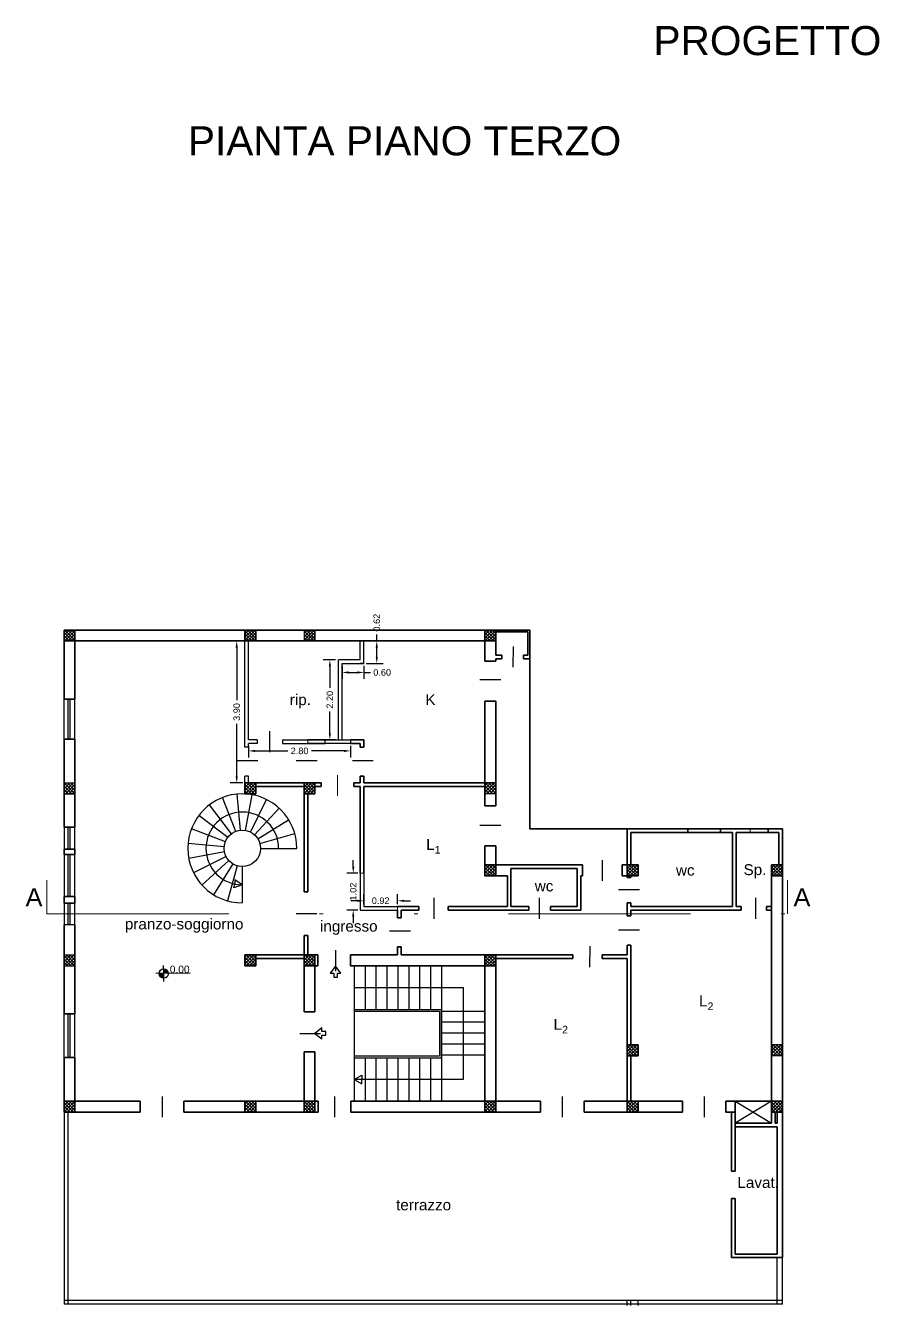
# Model space of a CAD drawing. Header units: millimetres. Extents: x 47.7 to 138, y 28.9 to 102.3.
# Drawn here: x 98.76 to 122.26, y 28.86 to 64.06 of the extents above; entities that cross this region are included whole.
import ezdxf

# ---------------------------------------------------------------- set-up
doc = ezdxf.new("R2010")
doc.units = ezdxf.units.MM
doc.linetypes.add('0-A3', pattern=[0.625, 0.25, -0.125, 0, -0.125, 0, -0.125])
doc.layers.add('-- RICOSTRUZIONE', color=7, linetype='Continuous', lineweight=30, true_color=0xdbdb00)
doc.layers.add('-- STATO DI FATTO', color=7, linetype='Continuous', lineweight=18)
doc.layers.add('Progetto (come stato di fatto)', color=1, linetype='Continuous', lineweight=35)
doc.layers.add('come da catastale', color=7, linetype='Continuous')
doc.styles.get("Standard").update_dxf_attribs({"font": 'arial.ttf'})
doc.dimstyles.get("Standard").update_dxf_attribs({"dimtxt": 0.18, "dimasz": 0.18, "dimexe": 0.18, "dimexo": 0.0625, "dimgap": 0.09, "dimtad": 0, "dimzin": 0, "dimdsep": 46, "dimtxsty": 'Standard', "dimcen": 0.09, "dimadec": 0, "dimazin": 0, "dimtfac": 1, "dimtofl": 0, "dimtmove": 0, "dimatfit": 3, "dimfxl": 0.3, "dimfxlon": 1, "dimtolj": 1, "dimtzin": 0, "dimarcsym": 0})
pattern_1 = [(315, (65.76972, 93.806665), (0.04490128, 0.04490128), []), (45, (65.76972, 93.806665), (-0.04490128, 0.04490128), [])]
pattern_2 = [(0, (0, 0), (0, 6.985), [5.08, -1.905]), (90, (0, 0), (-6.985, 4e-16), [5.08, -1.905])]

# ---------------------------------------------------------------- blocks, each defined once
blk = doc.blocks.new('*D325')
at = {"layer": '-- STATO DI FATTO', "color": 0, "lineweight": -2, "transparency": 16777216}
for p, q in [((104.738, 47.132), (104.394, 47.132)), ((104.574, 46.952), (104.574, 45.504)), ((104.574, 43.408), (104.574, 44.857)), ((104.738, 43.228), (104.394, 43.228))]:
    blk.add_line(p, q, dxfattribs=at)
at = {"layer": '-- STATO DI FATTO', "color": 0, "transparency": 16777216}
for points in [[(104.544, 46.952), (104.604, 46.952), (104.574, 47.132)], [(104.544, 43.408), (104.604, 43.408), (104.574, 43.228)]]:
    blk.add_solid(points, dxfattribs=at)
at = {"layer": 'Defpoints', "color": 0, "transparency": 16777216}
for p in [(104.574, 47.132), (104.801, 47.132), (104.801, 43.228)]:
    blk.add_point(p, dxfattribs=at)
at = {"layer": '-- STATO DI FATTO', "color": 0, "transparency": 16777216, "insert": (104.574, 45.18), "char_height": 0.18, "attachment_point": 5, "rotation": 90}
blk.add_mtext('\\A1;3.90', dxfattribs=at)
blk = doc.blocks.new('*D326')
at = {"layer": '-- STATO DI FATTO', "color": 0, "lineweight": -2, "transparency": 16777216}
for p, q in [((104.901, 44.252), (104.901, 43.929)), ((105.081, 44.109), (105.978, 44.109)), ((107.526, 44.109), (106.628, 44.109)), ((107.706, 44.252), (107.706, 43.929))]:
    blk.add_line(p, q, dxfattribs=at)
at = {"layer": '-- STATO DI FATTO', "color": 0, "transparency": 16777216}
for points in [[(105.081, 44.139), (105.081, 44.079), (104.901, 44.109)], [(107.526, 44.139), (107.526, 44.079), (107.706, 44.109)]]:
    blk.add_solid(points, dxfattribs=at)
at = {"layer": 'Defpoints', "color": 0, "transparency": 16777216}
for p in [(104.901, 44.315), (107.706, 44.315), (107.706, 44.109)]:
    blk.add_point(p, dxfattribs=at)
at = {"layer": '-- STATO DI FATTO', "color": 0, "transparency": 16777216, "insert": (106.303, 44.109), "char_height": 0.18, "attachment_point": 5}
blk.add_mtext('\\A1;2.80', dxfattribs=at)
blk = doc.blocks.new('*D327')
at = {"layer": '-- STATO DI FATTO', "color": 0, "lineweight": -2, "transparency": 16777216}
for p, q in [((107.293, 46.615), (106.956, 46.615)), ((107.136, 46.435), (107.136, 45.84)), ((107.136, 44.595), (107.136, 45.19)), ((107.293, 44.415), (106.956, 44.415))]:
    blk.add_line(p, q, dxfattribs=at)
at = {"layer": '-- STATO DI FATTO', "color": 0, "transparency": 16777216}
for points in [[(107.106, 46.435), (107.166, 46.435), (107.136, 46.615)], [(107.106, 44.595), (107.166, 44.595), (107.136, 44.415)]]:
    blk.add_solid(points, dxfattribs=at)
at = {"layer": 'Defpoints', "color": 0, "transparency": 16777216}
for p in [(107.136, 46.615), (107.356, 46.615), (107.356, 44.415)]:
    blk.add_point(p, dxfattribs=at)
at = {"layer": '-- STATO DI FATTO', "color": 0, "transparency": 16777216, "insert": (107.136, 45.515), "char_height": 0.18, "attachment_point": 5, "rotation": 90}
blk.add_mtext('\\A1;2.20', dxfattribs=at)
blk = doc.blocks.new('*D328')
at = {"layer": '-- STATO DI FATTO', "color": 0, "lineweight": -2, "transparency": 16777216}
for p, q in [((107.472, 46.452), (107.472, 46.087)), ((107.652, 46.267), (107.892, 46.267)), ((108.072, 46.452), (108.072, 46.087)), ((108.072, 46.267), (108.252, 46.267))]:
    blk.add_line(p, q, dxfattribs=at)
at = {"layer": '-- STATO DI FATTO', "color": 0, "transparency": 16777216}
for points in [[(107.652, 46.297), (107.652, 46.237), (107.472, 46.267)], [(107.892, 46.297), (107.892, 46.237), (108.072, 46.267)]]:
    blk.add_solid(points, dxfattribs=at)
at = {"layer": 'Defpoints', "color": 0, "transparency": 16777216}
for p in [(107.472, 46.515), (108.072, 46.515), (108.072, 46.267)]:
    blk.add_point(p, dxfattribs=at)
at = {"layer": '-- STATO DI FATTO', "color": 0, "transparency": 16777216, "insert": (108.575, 46.267), "char_height": 0.18, "attachment_point": 5}
blk.add_mtext('\\A1;0.60', dxfattribs=at)
blk = doc.blocks.new('*D329')
at = {"layer": '-- STATO DI FATTO', "color": 0, "lineweight": -2, "transparency": 16777216}
for p, q in [((108.427, 47.132), (108.427, 47.312)), ((108.134, 47.132), (108.607, 47.132)), ((108.427, 46.695), (108.427, 46.952)), ((108.134, 46.515), (108.607, 46.515))]:
    blk.add_line(p, q, dxfattribs=at)
at = {"layer": '-- STATO DI FATTO', "color": 0, "transparency": 16777216}
for points in [[(108.397, 46.952), (108.457, 46.952), (108.427, 47.132)], [(108.397, 46.695), (108.457, 46.695), (108.427, 46.515)]]:
    blk.add_solid(points, dxfattribs=at)
at = {"layer": 'Defpoints', "color": 0, "transparency": 16777216}
for p in [(108.072, 47.132), (108.427, 47.132), (108.072, 46.515)]:
    blk.add_point(p, dxfattribs=at)
at = {"layer": '-- STATO DI FATTO', "color": 0, "transparency": 16777216, "insert": (108.427, 47.635), "char_height": 0.18, "attachment_point": 5, "rotation": 90}
blk.add_mtext('\\A1;0.62', dxfattribs=at)
blk = doc.blocks.new('*D330')
at = {"layer": '-- STATO DI FATTO', "color": 0, "lineweight": -2, "transparency": 16777216}
for p, q in [((107.779, 40.928), (107.779, 41.108)), ((107.909, 40.748), (107.599, 40.748)), ((107.909, 39.732), (107.599, 39.732)), ((107.779, 39.552), (107.779, 39.372))]:
    blk.add_line(p, q, dxfattribs=at)
at = {"layer": '-- STATO DI FATTO', "color": 0, "transparency": 16777216}
for points in [[(107.749, 40.928), (107.809, 40.928), (107.779, 40.748)], [(107.749, 39.552), (107.809, 39.552), (107.779, 39.732)]]:
    blk.add_solid(points, dxfattribs=at)
at = {"layer": 'Defpoints', "color": 0, "transparency": 16777216}
for p in [(107.972, 40.748), (107.779, 39.732), (107.972, 39.732)]:
    blk.add_point(p, dxfattribs=at)
at = {"layer": '-- STATO DI FATTO', "color": 0, "transparency": 16777216, "insert": (107.779, 40.24), "char_height": 0.18, "attachment_point": 5, "rotation": 90}
blk.add_mtext('\\A1;1.02', dxfattribs=at)
blk = doc.blocks.new('*D331')
at = {"layer": '-- STATO DI FATTO', "color": 0, "lineweight": -2, "transparency": 16777216}
for p, q in [((108.072, 39.895), (108.072, 40.167)), ((108.997, 39.895), (108.997, 40.167)), ((107.892, 39.987), (107.712, 39.987)), ((109.177, 39.987), (109.357, 39.987))]:
    blk.add_line(p, q, dxfattribs=at)
at = {"layer": '-- STATO DI FATTO', "color": 0, "transparency": 16777216}
for points in [[(107.892, 40.017), (107.892, 39.957), (108.072, 39.987)], [(109.177, 40.017), (109.177, 39.957), (108.997, 39.987)]]:
    blk.add_solid(points, dxfattribs=at)
at = {"layer": 'Defpoints', "color": 0, "transparency": 16777216}
for p in [(108.072, 39.832), (108.997, 39.987), (108.997, 39.832)]:
    blk.add_point(p, dxfattribs=at)
at = {"layer": '-- STATO DI FATTO', "color": 0, "transparency": 16777216, "insert": (108.534, 39.987), "char_height": 0.18, "attachment_point": 5}
blk.add_mtext('\\A1;0.92', dxfattribs=at)

msp = doc.modelspace()

# ---------------------------------------------------------------- hatches: boundary and pattern name
at = {"layer": '-- RICOSTRUZIONE'}
h = msp.add_hatch(dxfattribs=at)
h.set_pattern_fill('ANGLE', color=256)
h.set_pattern_definition(pattern_2)
h.paths.add_polyline_path([(104.901, 44.415), (104.901, 47.132), (104.801, 47.132), (104.801, 44.213), (104.901, 44.213), (104.901, 44.315), (105.132, 44.315), (105.132, 44.415)])
h.paths.add_polyline_path([(105.832, 44.415), (105.832, 44.315), (106.527, 44.315), (107.006, 44.315), (107.006, 44.415), (106.527, 44.415)])
h.paths.add_polyline_path([(107.372, 44.415), (107.472, 44.415), (107.472, 46.515), (108.072, 46.515), (108.072, 47.132), (107.972, 47.132), (107.972, 46.615), (107.372, 46.615)])
h = msp.add_hatch(dxfattribs=at)
h.set_pattern_fill('ANGLE')
h.set_pattern_definition(pattern_2)
h.paths.add_polyline_path([(105.132, 44.415), (104.901, 44.415), (104.901, 47.132), (104.801, 47.132), (104.801, 44.213), (104.901, 44.213), (104.901, 44.315), (105.132, 44.315)])
h.paths.add_polyline_path([(104.901, 43.413), (104.801, 43.413), (104.801, 43.228), (104.901, 43.228)])
h.paths.add_polyline_path([(107.706, 44.415), (107.006, 44.415), (107.006, 44.315), (107.706, 44.315)])
h.paths.add_polyline_path([(106.527, 44.415), (105.832, 44.415), (105.832, 44.315), (106.527, 44.315)])
h.paths.add_polyline_path([(107.472, 46.515), (108.072, 46.515), (108.072, 47.132), (107.972, 47.132), (107.972, 46.615), (107.372, 46.615), (107.372, 44.415), (107.472, 44.415)])
h = msp.add_hatch(dxfattribs=at)
h.set_pattern_fill('ANGLE', color=256)
h.set_pattern_definition(pattern_2)
h.paths.add_polyline_path([(104.901, 47.132), (104.801, 47.132), (104.801, 44.213), (104.901, 44.213), (104.901, 44.315), (105.132, 44.315), (105.132, 44.415), (104.901, 44.415)])
h.paths.add_polyline_path([(106.527, 44.415), (105.832, 44.415), (105.832, 44.315), (106.527, 44.315)])
h.paths.add_polyline_path([(107.706, 44.415), (107.006, 44.415), (107.006, 44.315), (107.706, 44.315)])
h.paths.add_polyline_path([(107.472, 46.515), (108.072, 46.515), (108.072, 47.132), (107.972, 47.132), (107.972, 46.615), (107.372, 46.615), (107.372, 44.415), (107.472, 44.415)])
h = msp.add_hatch(dxfattribs=at)
h.set_pattern_fill('ANGLE', color=256)
h.set_pattern_definition(pattern_2)
h.paths.add_polyline_path([(107.706, 44.315), (107.706, 44.415), (107.006, 44.415), (107.006, 44.315)])
h = msp.add_hatch(dxfattribs=at)
h.set_pattern_fill('ANGLE', color=256)
h.set_pattern_definition(pattern_2)
h.paths.add_polyline_path([(104.901, 43.413), (104.801, 43.413), (104.801, 43.228), (104.901, 43.228)])
h = msp.add_hatch(dxfattribs=at)
h.set_pattern_fill('ANGLE', color=256)
h.set_pattern_definition(pattern_2)
h.paths.add_polyline_path([(104.801, 43.228), (104.901, 43.228), (104.901, 43.413), (104.801, 43.413)])
h = msp.add_hatch(dxfattribs=at)
h.set_pattern_fill('ANGLE', color=256)
h.set_pattern_definition(pattern_2)
h.paths.add_polyline_path([(108.072, 40.748), (107.972, 40.748), (107.972, 39.732), (108.997, 39.732), (108.997, 39.832), (108.072, 39.832)])
h = msp.add_hatch(dxfattribs=at)
h.set_pattern_fill('ANGLE', color=256)
h.set_pattern_definition(pattern_2)
h.paths.add_polyline_path([(108.072, 40.748), (107.972, 40.748), (107.972, 39.732), (108.997, 39.732), (108.997, 39.832), (108.072, 39.832)])
at = {"layer": 'come da catastale'}
h = msp.add_hatch(dxfattribs=at)
h.set_pattern_fill('ANSI37', color=256, scale=0.02, angle=-90)
h.paths.add_polyline_path([(115.616, 34.172), (115.616, 34.472), (115.316, 34.472), (115.316, 34.172)])
h.paths.add_polyline_path([(106.427, 38.498), (106.427, 38.198), (106.727, 38.198), (106.727, 38.498)])
h.paths.add_polyline_path([(106.427, 34.472), (106.427, 34.172), (106.727, 34.172), (106.727, 34.472)])
h.paths.add_polyline_path([(106.727, 42.928), (106.727, 43.228), (106.427, 43.228), (106.427, 42.928)])
h.paths.add_polyline_path([(104.801, 43.228), (104.801, 42.928), (105.101, 42.928), (105.101, 43.228)])
h.paths.add_polyline_path([(105.101, 38.498), (104.801, 38.498), (104.801, 38.198), (105.101, 38.198)])
h.paths.add_polyline_path([(105.101, 34.472), (104.801, 34.472), (104.801, 34.172), (105.101, 34.172)])
h.paths.add_polyline_path([(104.801, 47.432), (104.801, 47.132), (105.101, 47.132), (105.101, 47.432)])
h.paths.add_polyline_path([(106.427, 47.132), (106.727, 47.132), (106.727, 47.432), (106.427, 47.432)])
h.paths.add_polyline_path([(99.824, 47.432), (99.824, 47.132), (100.124, 47.132), (100.124, 47.432)])
h.paths.add_polyline_path([(100.124, 43.228), (99.824, 43.228), (99.824, 42.928), (100.124, 42.928)])
h.paths.add_polyline_path([(99.824, 38.498), (99.824, 38.198), (100.124, 38.198), (100.124, 38.498)])
h.paths.add_polyline_path([(99.824, 34.172), (100.124, 34.172), (100.124, 34.472), (99.824, 34.472)])
h.paths.add_polyline_path([(111.402, 43.228), (111.402, 42.928), (111.702, 42.928), (111.702, 43.228)])
h = msp.add_hatch(dxfattribs=at)
h.set_pattern_fill('ANSI37', color=256, scale=0.02, angle=-90)
h.set_pattern_definition(pattern_1)
h.paths.add_polyline_path([(111.702, 38.498), (111.402, 38.498), (111.402, 38.198), (111.702, 38.198)])
h.paths.add_polyline_path([(111.702, 40.973), (111.402, 40.973), (111.402, 40.669), (111.702, 40.669)])
h.paths.add_polyline_path([(111.402, 47.432), (111.402, 47.132), (111.702, 47.132), (111.702, 47.432)])
h = msp.add_hatch(dxfattribs=at)
h.set_pattern_fill('ANSI37', color=256, scale=0.02, angle=-90)
h.paths.add_polyline_path([(115.316, 35.724), (115.616, 35.724), (115.616, 36.024), (115.316, 36.024)])
h.paths.add_polyline_path([(115.316, 40.973), (115.316, 40.669), (115.616, 40.669), (115.616, 40.973)])
h.paths.add_polyline_path([(119.29, 40.973), (119.29, 40.669), (119.59, 40.669), (119.59, 40.973)])
h.paths.add_polyline_path([(119.29, 36.024), (119.29, 35.724), (119.59, 35.724), (119.59, 36.024)])
h.paths.add_polyline_path([(119.29, 34.472), (119.29, 34.172), (119.59, 34.172), (119.59, 34.472)])
h = msp.add_hatch(dxfattribs=at)
h.set_pattern_fill('ANSI37', color=256, scale=0.02, angle=-90)
h.set_pattern_definition(pattern_1)
h.paths.add_polyline_path([(111.702, 34.172), (111.702, 34.472), (111.402, 34.472), (111.402, 34.172)])
at = {"layer": 'Progetto (come stato di fatto)', "lineweight": 25}
h = msp.add_hatch(color=7, dxfattribs=at)
h.dxf.hatch_style = 1
h.paths.add_polyline_path([(102.565, 37.985), (102.693, 37.986, 0.415479), (102.563, 38.114)])
h.paths.add_polyline_path([(102.565, 37.985), (102.436, 37.984, 0.415479), (102.566, 37.857)])

# ---------------------------------------------------------------- linework, layer by layer
at = {"layer": '-- RICOSTRUZIONE'}
for p, q in [((104.801, 44.213), (104.801, 47.132)), ((104.901, 44.415), (104.901, 47.132)), ((107.972, 46.615), (107.972, 47.132)), ((108.072, 46.515), (108.072, 47.132)), ((107.372, 44.415), (107.372, 46.615)), ((107.972, 46.615), (107.372, 46.615)), ((107.472, 44.415), (107.472, 46.515)), ((107.472, 46.515), (108.072, 46.515)), ((108.072, 46.515), (107.972, 46.515)), ((105.132, 44.415), (104.901, 44.415)), ((105.132, 44.415), (105.132, 44.315)), ((105.475, 44.652), (105.474, 44.078)), ((105.832, 44.415), (105.832, 44.315)), ((105.832, 44.415), (106.527, 44.415)), ((104.901, 44.213), (104.801, 44.213)), ((104.901, 44.213), (104.901, 44.315)), ((105.132, 44.315), (104.901, 44.315)), ((105.832, 44.315), (106.527, 44.315)), ((104.584, 43.849), (105.158, 43.848)), ((104.801, 43.228), (104.801, 43.413)), ((104.901, 43.413), (104.801, 43.413)), ((104.901, 43.228), (104.901, 43.413)), ((104.426, 41.828), (103.823, 42.626)), ((104.546, 41.895), (104.185, 42.827)), ((104.681, 41.926), (104.589, 42.922)), ((104.819, 41.92), (105.003, 42.903)), ((104.95, 41.876), (105.396, 42.771)), ((104.328, 41.73), (103.53, 42.332)), ((105.064, 41.798), (105.738, 42.537)), ((104.261, 41.609), (103.328, 41.97)), ((105.152, 41.692), (106.002, 42.218)), ((104.229, 41.475), (103.233, 41.567)), ((105.208, 41.565), (106.17, 41.839)), ((104.235, 41.337), (103.253, 41.153)), ((104.279, 41.206), (103.384, 40.76)), ((105.227, 41.428), (106.227, 41.428)), ((104.357, 41.092), (103.618, 40.418)), ((104.464, 41.003), (103.937, 40.153)), ((104.59, 40.948), (104.316, 39.986)), ((104.727, 40.928), (104.727, 39.928)), ((104.727, 40.928), (104.727, 39.928)), ((104.727, 40.428), (104.52, 40.559)), ((104.52, 40.559), (104.52, 40.45)), ((107.972, 40.748), (107.972, 39.732)), ((108.072, 40.748), (108.072, 39.832)), ((104.497, 40.344), (104.52, 40.45)), ((104.727, 40.428), (104.497, 40.344)), ((108.072, 39.832), (108.997, 39.832)), ((107.972, 39.732), (108.997, 39.732))]:
    msp.add_line(p, q, dxfattribs=at)
msp.add_lwpolyline([(107.006, 44.415), (107.706, 44.415), (107.706, 44.315), (107.006, 44.315)], close=True, dxfattribs=at)
msp.add_circle((104.727, 41.428), 0.5, dxfattribs=at)
for radius in [1.5, 1]:
    msp.add_arc((104.727, 41.428), radius, 0, 270, dxfattribs=at)
at = {"layer": '-- STATO DI FATTO'}
for p, q in [((106.527, 44.415), (106.527, 44.315)), ((107.349, 42.875), (107.349, 43.445)), ((111.402, 42.928), (111.702, 42.928)), ((118.696, 41.964), (118.696, 41.864)), ((107.972, 40.748), (108.072, 40.748)), ((108.997, 39.732), (108.997, 39.832))]:
    msp.add_line(p, q, dxfattribs=at)
at = {"layer": '-- STATO DI FATTO', "color": 7, "lineweight": 25}
for p, q in [((107.805, 37.598), (110.802, 37.598)), ((110.802, 37.598), (110.802, 35.072)), ((107.805, 35.072), (108.013, 35.191)), ((110.802, 35.072), (107.805, 35.072)), ((107.805, 35.072), (108.013, 34.953)), ((108.013, 35.191), (108.013, 35.072)), ((108.013, 34.953), (108.013, 35.072)), ((118.29, 34.472), (119.29, 34.472)), ((119.29, 34.472), (118.29, 33.872)), ((118.29, 34.472), (119.29, 33.872))]:
    msp.add_line(p, q, dxfattribs=at)
at = {"layer": '-- STATO DI FATTO'}
for points in [[(99.824, 47.432), (99.824, 47.132), (100.124, 47.132), (100.124, 47.432), (99.824, 47.432)], [(104.801, 47.432), (104.801, 47.132), (105.101, 47.132), (105.101, 47.432), (104.801, 47.432)], [(106.427, 47.132), (106.727, 47.132), (106.727, 47.432), (106.427, 47.432), (106.427, 47.132)], [(100.124, 43.228), (99.824, 43.228), (99.824, 42.928), (100.124, 42.928), (100.124, 43.228)], [(104.801, 43.228), (104.801, 42.928), (105.101, 42.928), (105.101, 43.228), (104.801, 43.228)], [(106.727, 42.928), (106.727, 43.228), (106.427, 43.228), (106.427, 42.928), (106.727, 42.928)], [(111.402, 43.228), (111.402, 42.928), (111.702, 42.928), (111.702, 43.228), (111.402, 43.228)], [(99.824, 38.498), (99.824, 38.198), (100.124, 38.198), (100.124, 38.498), (99.824, 38.498)], [(105.101, 38.498), (104.801, 38.498), (104.801, 38.198), (105.101, 38.198), (105.101, 38.498)], [(106.427, 38.498), (106.427, 38.198), (106.727, 38.198), (106.727, 38.498), (106.427, 38.498)], [(99.824, 34.172), (100.124, 34.172), (100.124, 34.472), (99.824, 34.472), (99.824, 34.172)], [(105.101, 34.472), (104.801, 34.472), (104.801, 34.172), (105.101, 34.172), (105.101, 34.472)], [(106.427, 34.472), (106.427, 34.172), (106.727, 34.172), (106.727, 34.472), (106.427, 34.472)], [(115.616, 34.172), (115.616, 34.472), (115.316, 34.472), (115.316, 34.172), (115.616, 34.172)]]:
    msp.add_lwpolyline(points, close=True, dxfattribs=at)
at = {"color": 7}
msp.add_line((106.21, 43.849), (106.784, 43.848), dxfattribs=at)
at = {"linetype": 'ByBlock', "lineweight": 20}
for p, q in [((99.354, 39.631), (99.354, 40.556)), ((119.726, 39.631), (119.726, 40.556))]:
    msp.add_line(p, q, dxfattribs=at)
at = {"linetype": '0-A3', "lineweight": 20, "ltscale": 20}
msp.add_line((99.354, 39.631), (119.726, 39.631), dxfattribs=at)
msp.add_line((115.079, 39.186), (115.653, 39.184))
at = {"layer": 'come da catastale', "lineweight": 35}
for p, q in [((99.824, 47.432), (99.824, 45.534)), ((99.824, 47.432), (112.637, 47.432)), ((100.124, 47.432), (100.124, 45.534)), ((104.801, 47.432), (104.801, 47.132)), ((105.101, 47.432), (105.101, 47.132)), ((106.727, 47.432), (106.727, 47.132)), ((111.402, 47.432), (111.402, 46.576)), ((111.702, 47.432), (111.702, 46.745)), ((111.702, 47.382), (112.587, 47.382)), ((112.587, 47.382), (112.587, 46.745)), ((112.637, 46.645), (112.637, 47.432)), ((99.824, 47.132), (108.602, 47.132)), ((108.602, 47.132), (111.702, 47.132)), ((111.702, 46.576), (111.402, 46.576)), ((111.863, 46.745), (111.702, 46.745)), ((111.702, 46.645), (111.702, 46.576)), ((111.863, 46.645), (111.702, 46.645)), ((111.863, 46.745), (111.863, 46.645)), ((112.587, 46.745), (112.463, 46.745)), ((112.463, 46.745), (112.463, 46.645)), ((112.637, 46.645), (112.463, 46.645)), ((112.637, 46.645), (112.637, 41.964)), ((100.124, 45.534), (99.824, 45.534)), ((111.402, 45.476), (111.402, 42.602)), ((111.702, 45.476), (111.402, 45.476)), ((111.702, 45.476), (111.702, 42.602)), ((100.124, 44.434), (99.824, 44.434)), ((99.824, 44.434), (99.824, 42.008)), ((100.124, 44.434), (100.124, 42.008)), ((106.527, 44.415), (107.006, 44.415)), ((107.706, 44.415), (108.072, 44.415)), ((108.072, 44.415), (108.072, 44.213)), ((106.527, 44.315), (107.006, 44.315)), ((107.706, 44.315), (107.972, 44.315)), ((107.972, 44.315), (107.972, 44.213)), ((108.072, 44.213), (107.972, 44.213)), ((107.972, 43.413), (107.972, 43.228)), ((108.072, 43.413), (107.972, 43.413)), ((108.072, 43.413), (108.072, 43.228)), ((104.801, 43.228), (104.801, 42.928)), ((104.801, 43.228), (106.727, 43.228)), ((105.101, 43.228), (105.101, 42.928)), ((105.101, 43.128), (106.427, 43.128)), ((106.427, 43.228), (106.427, 40.232)), ((106.727, 43.228), (106.727, 42.928)), ((106.727, 43.228), (106.899, 43.228)), ((106.727, 43.128), (106.899, 43.128)), ((106.899, 43.128), (106.899, 43.228)), ((107.799, 43.228), (107.972, 43.228)), ((107.799, 43.128), (107.799, 43.228)), ((107.799, 43.128), (107.972, 43.128)), ((107.972, 43.128), (107.972, 40.748)), ((108.072, 43.228), (111.702, 43.228)), ((108.072, 43.128), (108.072, 40.748)), ((108.072, 43.128), (111.402, 43.128)), ((104.801, 42.928), (105.101, 42.928)), ((106.427, 42.928), (106.727, 42.928)), ((106.527, 42.928), (106.527, 40.232)), ((111.702, 42.602), (111.402, 42.602)), ((100.124, 42.008), (99.824, 42.008)), ((116.986, 41.964), (112.637, 41.964)), ((115.316, 40.669), (115.316, 41.964)), ((116.986, 41.964), (116.986, 41.864)), ((116.986, 41.964), (117.886, 41.964)), ((117.886, 41.964), (117.886, 41.864)), ((118.696, 41.964), (117.886, 41.964)), ((118.696, 41.964), (119.196, 41.964)), ((119.59, 41.964), (119.196, 41.964)), ((119.196, 41.964), (119.196, 41.864)), ((119.59, 34.172), (119.59, 41.964)), ((115.416, 40.973), (115.416, 41.864)), ((116.986, 41.864), (115.416, 41.864)), ((116.986, 41.864), (117.886, 41.864)), ((118.217, 41.864), (117.886, 41.864)), ((118.217, 41.864), (118.217, 39.832)), ((118.317, 41.864), (118.317, 39.832)), ((118.696, 41.864), (118.317, 41.864)), ((118.696, 41.864), (119.196, 41.864)), ((119.49, 41.864), (119.196, 41.864)), ((119.49, 40.973), (119.49, 41.864)), ((100.124, 41.408), (99.824, 41.408)), ((99.824, 41.408), (99.824, 41.258)), ((100.124, 41.258), (99.824, 41.258)), ((100.124, 41.408), (100.124, 41.258)), ((111.402, 41.502), (111.402, 40.667)), ((111.702, 41.502), (111.402, 41.502)), ((111.702, 41.502), (111.702, 40.669)), ((111.402, 40.973), (114.089, 40.973)), ((112.119, 40.873), (112.119, 39.832)), ((112.119, 40.873), (113.937, 40.873)), ((113.937, 40.873), (113.937, 39.832)), ((114.089, 40.669), (114.089, 40.973)), ((115.181, 40.669), (115.181, 40.973)), ((115.181, 40.973), (115.616, 40.973)), ((115.616, 40.669), (115.616, 40.973)), ((119.29, 34.172), (119.29, 40.973)), ((119.29, 40.973), (119.59, 40.973)), ((111.402, 40.669), (112.019, 40.669)), ((112.019, 40.669), (112.019, 39.832)), ((114.037, 40.669), (114.037, 39.732)), ((114.037, 40.669), (114.089, 40.669)), ((115.181, 40.669), (115.616, 40.669)), ((115.316, 40.627), (115.316, 40.669)), ((115.416, 40.627), (115.316, 40.627)), ((115.416, 40.627), (115.416, 40.669)), ((119.29, 40.669), (119.59, 40.669)), ((106.527, 40.232), (106.427, 40.232)), ((100.124, 40.108), (99.824, 40.108)), ((99.824, 40.108), (99.824, 39.923)), ((100.124, 39.923), (99.824, 39.923)), ((100.124, 40.108), (100.124, 39.923)), ((109.588, 39.832), (108.997, 39.832)), ((109.588, 39.832), (109.588, 39.732)), ((112.019, 39.832), (110.388, 39.832)), ((110.388, 39.832), (110.388, 39.732)), ((112.606, 39.832), (112.119, 39.832)), ((112.606, 39.832), (112.606, 39.732)), ((113.937, 39.832), (113.206, 39.832)), ((113.206, 39.832), (113.206, 39.732)), ((115.316, 39.571), (115.316, 39.927)), ((115.416, 39.927), (115.316, 39.927)), ((115.416, 39.832), (115.416, 39.927)), ((118.217, 39.832), (115.416, 39.832)), ((118.452, 39.832), (118.317, 39.832)), ((118.452, 39.732), (118.452, 39.832)), ((119.29, 39.832), (119.152, 39.832)), ((119.152, 39.732), (119.152, 39.832)), ((108.997, 39.521), (108.997, 39.732)), ((109.097, 39.521), (108.997, 39.521)), ((109.588, 39.732), (109.097, 39.732)), ((109.097, 39.732), (109.097, 39.521)), ((112.606, 39.732), (110.388, 39.732)), ((114.037, 39.732), (113.206, 39.732)), ((115.416, 39.571), (115.316, 39.571)), ((115.416, 39.571), (115.416, 39.732)), ((118.452, 39.732), (115.416, 39.732)), ((119.29, 39.732), (119.152, 39.732)), ((99.824, 39.323), (99.824, 36.875)), ((100.124, 39.323), (100.124, 36.875)), ((106.427, 39.032), (106.427, 36.935)), ((106.527, 39.032), (106.427, 39.032)), ((106.527, 39.032), (106.527, 38.498)), ((108.997, 38.721), (108.997, 38.498)), ((109.097, 38.721), (108.997, 38.721)), ((109.097, 38.721), (109.097, 38.498)), ((115.316, 38.498), (115.316, 38.771)), ((115.416, 38.771), (115.316, 38.771)), ((115.416, 36.024), (115.416, 38.771)), ((104.801, 38.498), (106.808, 38.498)), ((104.801, 38.498), (104.801, 38.198)), ((105.101, 38.498), (105.101, 38.198)), ((105.101, 38.398), (106.427, 38.398)), ((106.727, 38.498), (106.727, 36.935)), ((106.808, 38.198), (106.808, 38.498)), ((107.708, 38.498), (108.997, 38.498)), ((107.708, 38.198), (107.708, 38.498)), ((109.097, 38.498), (113.824, 38.498)), ((111.402, 38.498), (111.402, 34.172)), ((111.702, 38.498), (111.702, 34.172)), ((111.702, 38.398), (113.824, 38.398)), ((113.824, 38.498), (113.824, 38.398)), ((114.624, 38.498), (115.316, 38.498)), ((114.624, 38.498), (114.624, 38.398)), ((114.624, 38.398), (115.316, 38.398)), ((115.316, 34.172), (115.316, 38.398)), ((104.801, 38.198), (105.101, 38.198)), ((106.427, 38.198), (106.808, 38.198)), ((107.708, 38.198), (111.702, 38.198)), ((100.124, 36.875), (99.824, 36.875)), ((106.727, 36.935), (106.427, 36.935)), ((115.616, 36.024), (115.316, 36.024)), ((115.616, 35.724), (115.616, 36.024)), ((100.124, 35.675), (99.824, 35.675)), ((99.824, 35.675), (99.824, 34.172)), ((100.124, 35.675), (100.124, 34.172)), ((106.427, 35.835), (106.427, 34.172)), ((106.727, 35.835), (106.427, 35.835)), ((106.727, 35.835), (106.727, 34.172)), ((115.616, 35.724), (115.316, 35.724)), ((115.416, 34.472), (115.416, 35.724)), ((99.824, 34.472), (101.921, 34.472)), ((99.824, 34.172), (101.921, 34.172)), ((101.921, 34.472), (101.921, 34.172)), ((103.121, 34.472), (106.811, 34.472)), ((103.121, 34.472), (103.121, 34.172)), ((103.121, 34.172), (106.811, 34.172)), ((104.801, 34.472), (104.801, 34.172)), ((105.101, 34.472), (105.101, 34.172)), ((106.811, 34.472), (106.811, 34.172)), ((107.711, 34.472), (112.928, 34.472)), ((107.711, 34.472), (107.711, 34.172)), ((107.711, 34.172), (112.928, 34.172)), ((112.928, 34.472), (112.928, 34.172)), ((114.128, 34.472), (116.834, 34.472)), ((114.128, 34.472), (114.128, 34.172)), ((114.128, 34.172), (116.834, 34.172)), ((115.616, 34.172), (115.616, 34.472)), ((116.834, 34.472), (116.834, 34.172)), ((118.034, 34.472), (119.59, 34.472)), ((118.034, 34.472), (118.034, 34.172)), ((118.034, 34.172), (118.29, 34.172)), ((118.19, 32.547), (118.19, 34.172)), ((118.29, 33.872), (118.29, 34.472)), ((118.29, 32.547), (118.29, 34.172)), ((119.29, 34.172), (119.29, 33.872)), ((119.29, 34.172), (119.59, 34.172)), ((119.39, 34.172), (119.39, 33.872)), ((119.44, 33.872), (119.44, 34.172)), ((119.44, 33.872), (119.44, 34.172)), ((119.59, 30.172), (119.59, 34.172)), ((118.29, 33.872), (119.29, 33.872)), ((119.39, 33.872), (119.44, 33.872)), ((118.29, 33.772), (119.44, 33.772)), ((119.44, 30.272), (119.44, 33.772)), ((118.19, 32.547), (118.29, 32.547)), ((118.19, 30.172), (118.19, 31.797)), ((118.19, 31.797), (118.29, 31.797)), ((118.29, 30.272), (118.29, 31.797)), ((119.44, 30.272), (118.29, 30.272)), ((119.59, 30.172), (118.19, 30.172))]:
    msp.add_line(p, q, dxfattribs=at)
at = {"layer": 'come da catastale'}
for p, q in [((112.175, 46.982), (112.173, 46.408)), ((99.824, 44.434), (99.824, 45.534)), ((99.925, 45.534), (99.925, 44.434)), ((99.978, 45.534), (99.978, 44.434)), ((100.124, 44.434), (100.124, 45.534)), ((99.824, 43.228), (100.124, 43.228)), ((99.824, 42.928), (100.124, 42.928)), ((99.824, 42.928), (100.124, 42.928)), ((99.824, 42.008), (99.824, 39.323)), ((99.925, 42.008), (99.925, 41.408)), ((99.978, 42.008), (99.978, 41.408)), ((100.124, 39.323), (100.124, 42.008)), ((111.265, 42.071), (111.839, 42.069)), ((99.925, 41.258), (99.925, 40.108)), ((99.978, 41.258), (99.978, 40.108)), ((114.632, 41.108), (114.631, 40.534)), ((115.079, 40.299), (115.653, 40.298)), ((99.925, 39.923), (99.925, 39.323)), ((99.978, 39.923), (99.978, 39.323)), ((112.896, 40.069), (112.894, 39.495)), ((118.845, 40.069), (118.843, 39.495)), ((106.208, 39.637), (106.782, 39.635)), ((100.124, 39.323), (99.824, 39.323)), ((114.284, 38.735), (114.283, 38.161)), ((99.824, 38.498), (100.124, 38.498)), ((107.294, 38.628), (107.292, 38.054)), ((99.824, 38.198), (100.124, 38.198)), ((107.805, 38.198), (107.805, 34.472)), ((108.105, 38.198), (108.105, 36.998)), ((108.405, 38.198), (108.405, 36.998)), ((108.705, 38.198), (108.705, 36.998)), ((109.005, 38.198), (109.005, 36.998)), ((109.305, 38.198), (109.305, 36.998)), ((109.605, 38.198), (109.605, 36.998)), ((109.905, 38.198), (109.905, 36.998)), ((110.205, 38.198), (110.205, 34.472)), ((107.805, 36.998), (110.202, 36.998)), ((110.202, 36.998), (110.202, 35.672)), ((99.824, 35.675), (99.824, 36.875)), ((99.925, 36.875), (99.925, 35.675)), ((99.978, 36.875), (99.978, 35.675)), ((100.124, 35.675), (100.124, 36.875)), ((107.805, 36.948), (110.152, 36.948)), ((110.152, 36.948), (110.152, 35.722)), ((110.202, 36.955), (111.402, 36.955)), ((110.202, 36.655), (111.402, 36.655)), ((106.308, 36.34), (106.882, 36.338)), ((110.202, 36.355), (111.402, 36.355)), ((110.202, 36.055), (111.402, 36.055)), ((119.59, 36.024), (119.29, 36.024)), ((107.805, 35.722), (110.152, 35.722)), ((107.805, 35.672), (110.202, 35.672)), ((108.105, 35.672), (108.105, 34.472)), ((108.405, 35.672), (108.405, 34.472)), ((108.705, 35.672), (108.705, 34.472)), ((109.005, 35.672), (109.005, 34.472)), ((109.305, 35.672), (109.305, 34.472)), ((109.605, 35.672), (109.605, 34.472)), ((109.905, 35.672), (109.905, 34.472)), ((110.202, 35.755), (111.402, 35.755)), ((119.59, 35.724), (119.29, 35.724)), ((102.522, 34.609), (102.52, 34.035)), ((107.262, 34.609), (107.26, 34.035)), ((113.529, 34.609), (113.527, 34.035)), ((117.435, 34.609), (117.433, 34.035)), ((99.824, 34.172), (99.824, 28.892)), ((99.924, 34.172), (99.924, 28.892)), ((119.44, 28.892), (119.44, 30.172)), ((119.59, 28.892), (119.59, 30.172)), ((119.59, 28.992), (99.824, 28.992)), ((119.59, 28.892), (99.824, 28.892)), ((115.316, 28.859), (115.316, 28.992)), ((115.416, 28.859), (115.416, 28.992)), ((115.616, 28.859), (115.616, 28.992))]:
    msp.add_line(p, q, dxfattribs=at)
at = {"layer": 'come da catastale', "color": 7}
for p, q in [((111.265, 46.071), (111.839, 46.069)), ((107.755, 43.849), (108.329, 43.848)), ((109.996, 40.069), (109.994, 39.495)), ((108.78, 39.158), (109.354, 39.157))]:
    msp.add_line(p, q, dxfattribs=at)
at = {"layer": 'come da catastale'}
for points in [[(107.292, 38.187), (107.142, 37.997), (107.242, 37.997), (107.242, 37.887), (107.342, 37.887), (107.342, 37.997), (107.442, 37.997), (107.292, 38.187)], [(106.727, 36.339), (106.917, 36.189), (106.917, 36.289), (107.027, 36.289), (107.027, 36.389), (106.917, 36.389), (106.917, 36.489), (106.727, 36.339)]]:
    msp.add_lwpolyline(points, dxfattribs=at)
at = {"layer": 'Progetto (come stato di fatto)', "color": 7, "lineweight": 25}
for p, q in [((102.565, 37.985), (102.561, 38.206)), ((103.294, 37.992), (102.344, 37.983)), ((102.568, 37.764), (102.565, 37.985))]:
    msp.add_line(p, q, dxfattribs=at)
msp.add_circle((102.565, 37.985), 0.128, dxfattribs=at)

# ---------------------------------------------------------------- texts
at = {"color": 4, "char_height": 0.8, "attachment_point": 1}
for s, width, insert in [('\\pxqc;PROGETTO', 40.64321, (98.852, 64.045)), ('PIANTA PIANO TERZO', 15.38708, (103.231, 61.288))]:
    msp.add_mtext_dynamic_manual_height_columns(s, width=width, gutter_width=12.5, heights=[0], dxfattribs=dict(at, insert=insert))
at = {"color": 7, "char_height": 0.3, "attachment_point": 1}
for s, width, insert in [('rip.', 0.36606, (106.033, 45.668)), ('K', 0.36606, (109.766, 45.668)), ('\\A1;L{\\H0.7x;\\S^ 1;}', 0.36606, (109.786, 41.687)), ('wc', 0.36606, (116.658, 40.979)), ('Sp.', 0.36606, (118.518, 40.993)), ('wc', 0.36606, (112.774, 40.544)), ('pranzo-soggiorno', 4.30802, (101.496, 39.5)), ('ingresso', 0.36606, (106.865, 39.44)), ('\\A1;L{\\H0.7x;\\S^ 2;}', 0.36606, (117.293, 37.383)), ('\\A1;L{\\H0.7x;\\S^ 2;}', 0.36606, (113.291, 36.74)), ('Lavat.', 0.36606, (118.349, 32.389)), ('terrazzo', 0.36606, (108.958, 31.774))]:
    msp.add_mtext_dynamic_manual_height_columns(s, width=width, gutter_width=12.5, heights=[0], dxfattribs=dict(at, insert=insert))
at = {"lineweight": 20, "char_height": 0.5, "attachment_point": 1}
for insert in [(98.764, 40.334), (119.892, 40.334)]:
    msp.add_mtext_dynamic_manual_height_columns('{\\C7;A}', width=0.3, gutter_width=12.5, heights=[0], dxfattribs=dict(at, insert=insert))
at = {"layer": 'Progetto (come stato di fatto)', "color": 7, "lineweight": 25, "insert": (102.733, 38.202), "char_height": 0.2, "attachment_point": 1}
msp.add_mtext_dynamic_manual_height_columns('0.00', width=0.57206, gutter_width=12.5, heights=[0], dxfattribs=at)

# ---------------------------------------------------------------- dimensions: what is measured, and where the dimension line sits
at = {"layer": '-- STATO DI FATTO'}
for base, p1, p2, picture, middle in [((108.427, 47.132), (108.072, 46.515), (108.072, 47.132), '*D329', (108.427, 47.635)), ((104.574, 47.132), (104.801, 43.228), (104.801, 47.132), '*D325', (104.574, 45.18)), ((107.136, 46.615), (107.356, 44.415), (107.356, 46.615), '*D327', (107.136, 45.515)), ((107.779, 39.732), (107.972, 40.748), (107.972, 39.732), '*D330', (107.779, 40.24))]:
    dim = msp.add_linear_dim(base=base, p1=p1, p2=p2, angle=90, dimstyle='Standard', dxfattribs=at)
    dim.commit()
    dim.dimension.update_dxf_attribs({"geometry": picture, "text_midpoint": middle})
dim = msp.add_linear_dim(base=(108.072, 46.267), p1=(107.472, 46.515), p2=(108.072, 46.515), dimstyle='Standard', dxfattribs=at)
dim.commit()
dim.dimension.update_dxf_attribs({"geometry": '*D328', "text_midpoint": (108.575, 46.267), "dimtype": 160})
for base, p1, p2, picture, middle in [((107.7057, 44.1087), (104.9008, 44.3148), (107.7057, 44.3148), '*D326', (106.3032, 44.1087)), ((108.9965, 39.9869), (108.0718, 39.8322), (108.9965, 39.8322), '*D331', (108.5342, 39.9869))]:
    dim = msp.add_linear_dim(base=base, p1=p1, p2=p2, dimstyle='Standard', dxfattribs=at)
    dim.commit()
    dim.dimension.update_dxf_attribs({"geometry": picture, "text_midpoint": middle})

doc.saveas('drawing.dxf')
